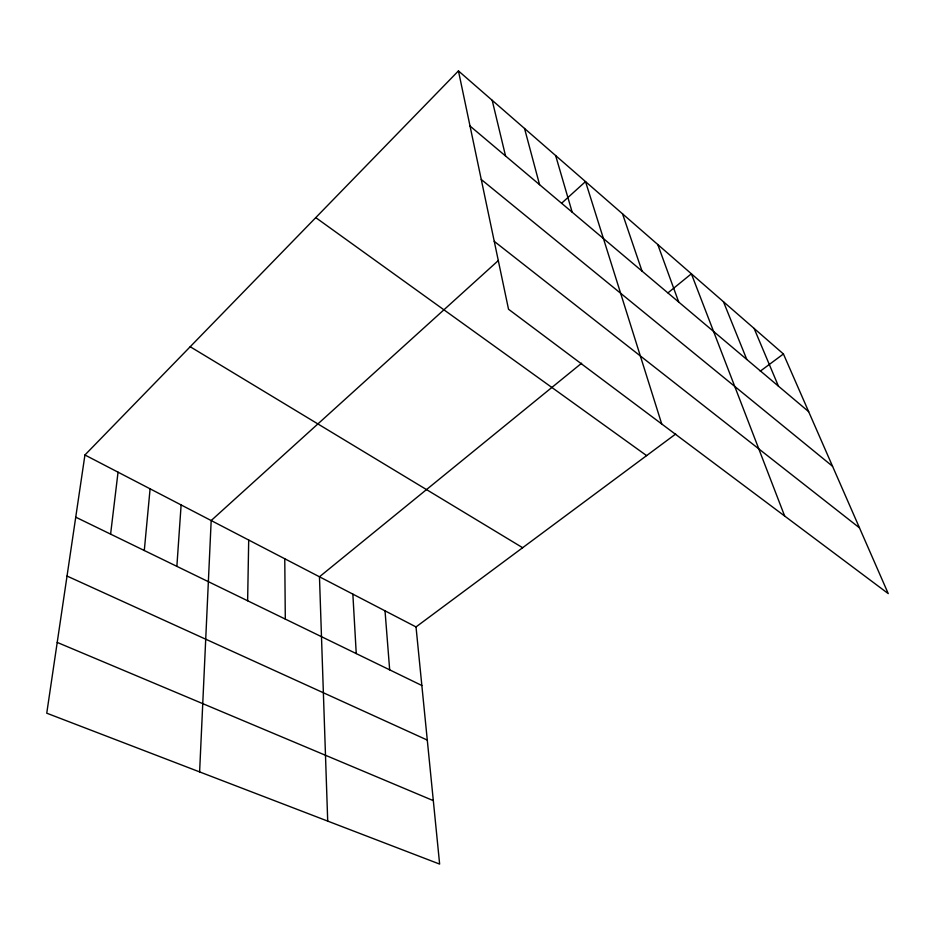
<?xml version="1.0" encoding="UTF-8"?>
<svg xmlns="http://www.w3.org/2000/svg" width="935" height="935" viewBox="0 0 935 935"><rect width="100%" height="100%" fill="white"/><g stroke="black" fill="none" stroke-linecap="round" stroke-linejoin="round"><path stroke-width="1.4" d="M247.635 600.773L248.698 540.033M199.611 771.901L211.181 520.55L498.402 260.479M176.867 566.353L181.121 504.935M144.294 550.516L150.091 488.818M110.599 534.13L118.044 472.175M84.933 454.983L46.75 713.195L439.637 864.092L416.017 626.929L84.933 454.983L458.442 70.908L783.425 353.968L888.25 593.608L508.523 309.24L458.442 70.908M561.993 202.895L585.52 181.589L661.723 423.964M581.64 363.201L319.466 576.79L327.706 821.105M667.999 292.842L691.374 273.803L784.652 516.026M416.017 626.929L675.678 434.027M760.26 371.183L783.425 353.968M57.21 642.415L433.314 800.629M67.028 576.053L427.283 740.076M75.735 517.172L421.849 685.495M190.202 346.733L522.642 547.711M315.761 217.621L646.611 455.614M494.264 241.359L859.487 527.854M481.268 179.497L832.536 466.249M470.024 126.026L808.646 411.634M754.113 328.43L778.434 386.155M723.456 301.736L746.784 359.449M657.772 244.526L678.705 302.028M622.523 213.823L642.029 271.103M555.635 155.561L572.162 212.163M524.535 128.469L539.565 184.674M492.172 100.279L505.554 155.981M385.021 610.835L389.673 669.846M352.857 594.122L356.247 653.588M284.766 558.768L285.304 619.087"/></g></svg>
